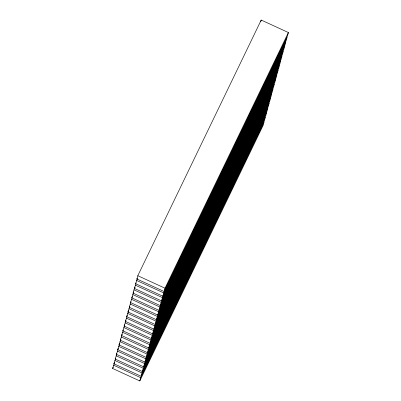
<?xml version="1.0" encoding="UTF-8"?>
<svg xmlns="http://www.w3.org/2000/svg" width="401" height="401" viewBox="0 0 401 401"><rect width="100%" height="100%" fill="white"/><g stroke="black" fill="none" stroke-linecap="round" stroke-linejoin="round"><path stroke-width="0.6" d="M139.799 380.95L140.696 377.657L264.089 121.989L263.191 125.287L139.799 380.95L112.606 368.464L114.145 363.837M141.082 376.243L141.974 372.945L265.367 117.282L264.47 120.576L141.082 376.243L113.889 363.757L115.423 359.126M142.36 371.532L143.252 368.238L266.645 112.576L265.753 115.869L142.36 371.532L115.167 359.045L116.706 354.419M143.638 366.825L144.535 363.532L267.928 107.864L267.031 111.162L143.638 366.825L116.445 354.339L117.984 349.712M144.916 362.118L145.814 358.82L269.206 103.157L268.309 106.455L144.916 362.118L117.724 349.632L119.262 345.005M146.195 357.411L147.092 354.113L270.485 98.451L269.587 101.744L146.195 357.411L119.002 344.92L120.541 340.294M147.478 352.7L148.37 349.406L271.763 93.744L270.865 97.037L147.478 352.7L120.285 340.213L121.819 335.587M148.756 347.993L149.648 344.7L273.041 89.032L272.149 92.33L148.756 347.993L121.563 335.507L123.102 330.88M150.034 343.286L150.931 339.988L274.319 84.325L273.427 87.624L150.034 343.286L122.841 330.8L124.38 326.173M151.312 338.579L152.21 335.281L275.602 79.619L274.705 82.912L151.312 338.579L124.12 326.088L125.658 321.462M152.591 333.868L153.488 330.574L276.88 74.912L275.983 78.205L152.591 333.868L125.398 321.381L126.937 316.755M153.869 329.161L154.766 325.868L278.159 70.2L277.261 73.498L153.869 329.161L126.681 316.675L128.215 312.048M155.152 324.454L156.044 321.156L279.437 65.493L278.545 68.792L155.152 324.454L127.959 311.968L129.498 307.336M156.43 319.747L157.322 316.449L280.715 60.787L279.823 64.08L156.43 319.747L129.237 307.256L130.776 302.63M157.708 315.036L158.606 311.742L281.998 56.08L281.101 59.373L157.708 315.036L130.515 302.549L132.054 297.923M158.986 310.329L159.884 307.036L283.276 51.368L282.379 54.666L158.986 310.329L131.794 297.843L133.332 293.216M160.265 305.622L161.162 302.324L284.555 46.661L283.657 49.955L160.265 305.622L133.072 293.136L133.969 289.838L135.042 287.617M161.548 300.915L162.44 297.617L285.833 41.955L284.941 45.248L161.548 300.915L134.355 288.424L135.894 283.798M162.826 296.204L163.718 292.91L287.111 37.243L286.219 40.541L162.826 296.204L135.633 283.718L137.172 279.091M136.911 279.011L137.809 275.713L261.201 20.05L288.394 32.536L287.497 35.834L164.104 291.497L136.911 279.011L137.343 278.124M164.104 291.497L165.001 288.204L288.394 32.536M260.75 21.699L261.201 20.05M135.633 283.718L136.059 282.83M134.355 288.424L134.997 287.096M133.072 293.136L133.718 291.803M131.794 297.843L132.44 296.509M130.515 302.549L130.947 301.662M129.237 307.256L129.663 306.369M127.959 311.968L128.601 310.635M126.681 316.675L127.323 315.341M125.398 321.381L126.044 320.048M124.12 326.088L124.761 324.76M122.841 330.8L123.267 329.913M121.563 335.507L122.205 334.173M120.285 340.213L120.927 338.885M119.002 344.92L119.648 343.592M117.724 349.632L118.365 348.299M116.445 354.339L116.871 353.451M115.167 359.045L115.593 358.158M113.889 363.757L114.531 362.424M112.606 368.464L113.252 367.131M137.809 275.713L165.001 288.204M136.53 280.424L163.718 292.91M135.247 285.131L162.44 297.617M133.969 289.838L161.162 302.324M132.691 294.545L159.884 307.036M131.413 299.256L158.606 311.742M130.135 303.963L157.322 316.449M128.851 308.67L156.044 321.156M127.573 313.376L154.766 325.868M126.295 318.088L153.488 330.574M125.017 322.795L152.21 335.281M123.739 327.502L150.931 339.988M122.455 332.208L149.648 344.7M121.177 336.92L148.37 349.406M119.899 341.627L147.092 354.113M118.621 346.334L145.814 358.82M117.343 351.045L144.535 363.532M116.059 355.752L143.252 368.238M114.781 360.459L141.974 372.945M113.503 365.166L140.696 377.657"/></g></svg>
